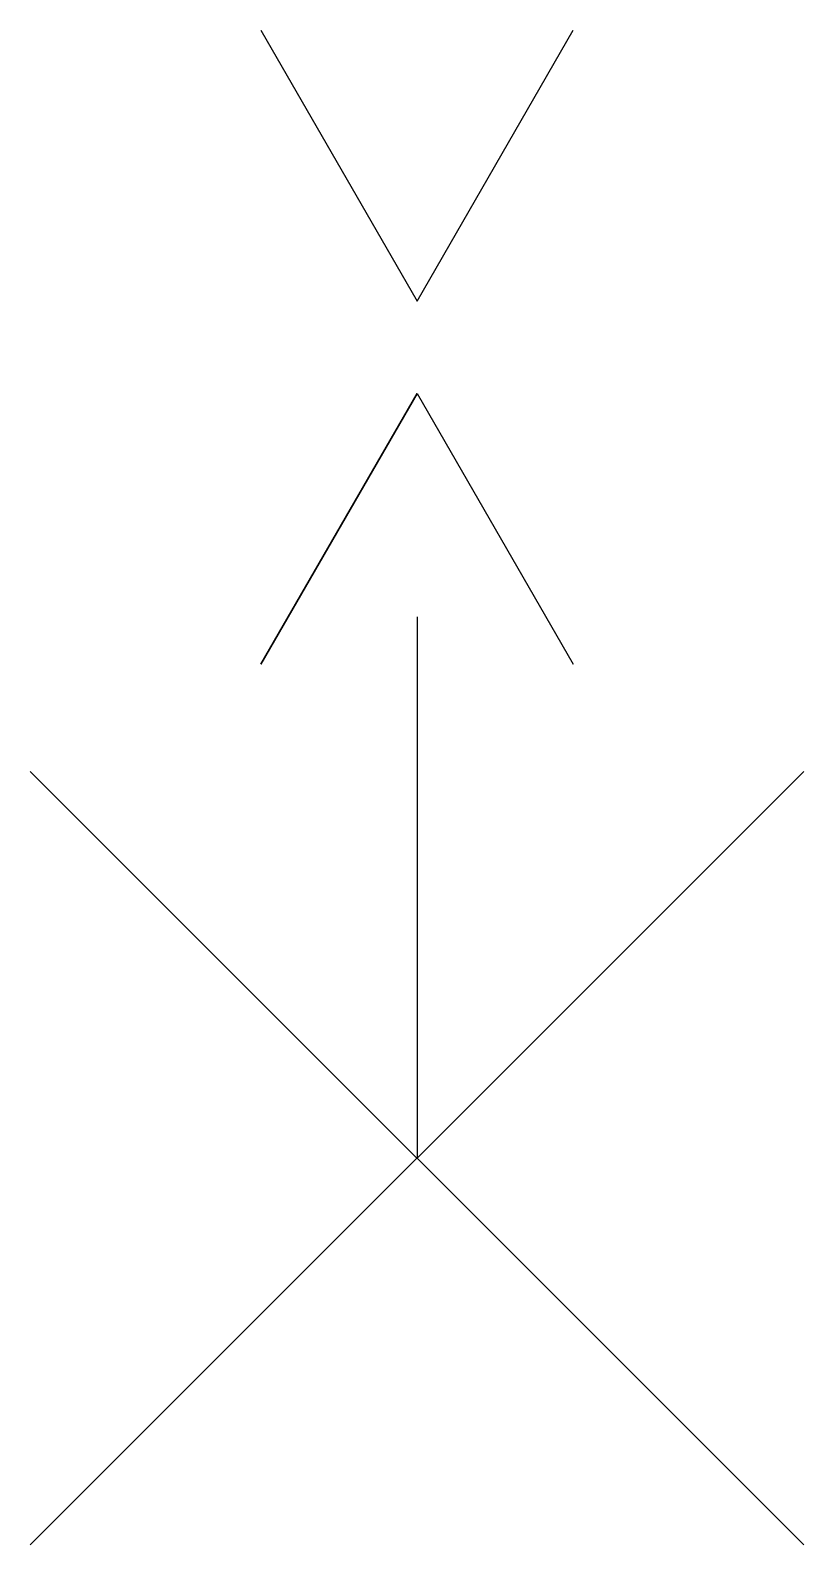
# Model space of a CAD drawing. Extents: x -2.7 to 2.7, y -2.7 to 7.7.
import ezdxf

# ---------------------------------------------------------------- set-up
doc = ezdxf.new("R2010")
doc.units = 0
doc.header["$LTSCALE"] = 0.2

msp = doc.modelspace()

# ---------------------------------------------------------------- linework, layer by layer
at = {"ltscale": 0.1}
for p, q in [((0, 5.246), (-1.071, 3.388)), ((0, 5.246), (1.071, 3.388)), ((0, 3.713), (0, 0))]:
    msp.add_line(p, q, dxfattribs=at)
at = {"ltscale": 0.1, "flags": 128}
for points in [[(-1.071, 7.738), (0, 5.88), (1.071, 7.738)], [(-1.071, 3.388), (0, 5.246), (1.071, 3.388)], [(-1.071, 3.388), (0, 5.246), (1.071, 3.388)], [(-2.652, 2.652), (2.652, -2.652)], [(2.652, 2.652), (-2.652, -2.652)]]:
    msp.add_lwpolyline(points, dxfattribs=at)

doc.saveas('drawing.dxf')
